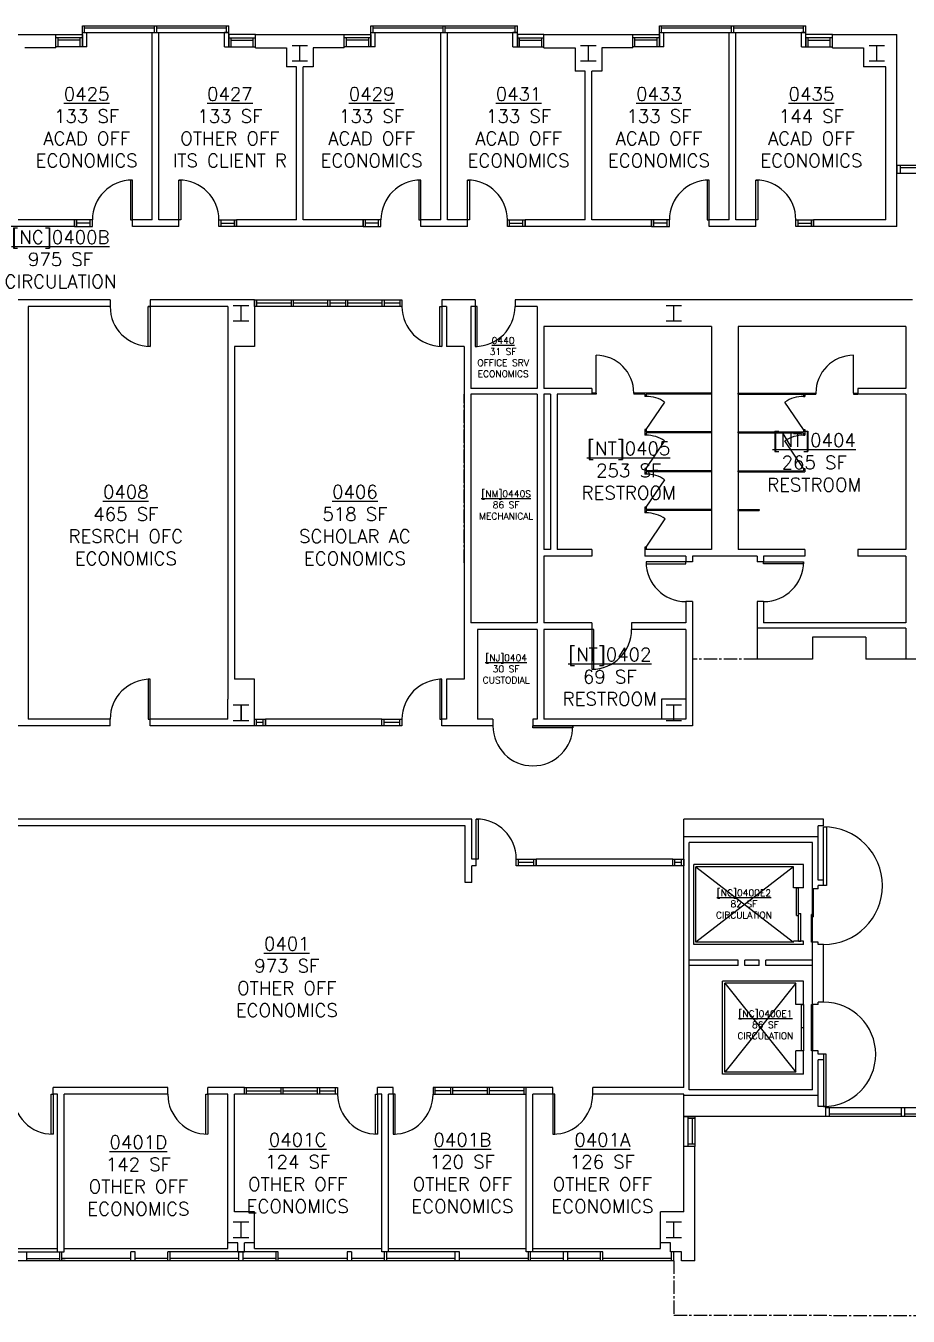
# Model space of a CAD drawing. Header units: inches. Extents: x 718 to 6834, y 507 to 5094.
# Drawn here: x 2502 to 3297, y 2278 to 3441 of the extents above; entities that cross this region are included whole.
import ezdxf

# ---------------------------------------------------------------- set-up
doc = ezdxf.new("R2010")
doc.units = ezdxf.units.IN
doc.header["$LTSCALE"] = 48
doc.header["$MEASUREMENT"] = 0
doc.linetypes.add('CENTER2', pattern=[1.125, 0.75, -0.125, 0.125, -0.125])
for name, color, linetype in [('A-AREA-IDEN-UCSC', 7, 'Continuous'), ('a-clng', 20, 'Continuous'), ('a-cols', 1, 'Continuous'), ('a-door', 3, 'Continuous'), ('a-flor-evtr', 3, 'Continuous'), ('a-flor-tptn', 9, 'Continuous'), ('a-glaz', 5, 'Continuous'), ('a-wall', 7, 'Continuous')]:
    doc.layers.add(name, color=color, linetype=linetype)
doc.styles.get("Standard").update_dxf_attribs({"font": 'romans.shx'})

msp = doc.modelspace()

# ---------------------------------------------------------------- linework, layer by layer
at = {"layer": 'a-clng', "linetype": 'CENTER2', "ltscale": 0.333333}
for p, q in [((2896.8, 2956.7), (2896.8, 3108.7)), ((3160.8, 2869.7), (3102.8, 2869.7)), ((3085.8, 2327.7), (3085.8, 2278.7)), ((3085.8, 2278.7), (3641.8, 2277.7))]:
    msp.add_line(p, q, dxfattribs=at)
at = {"layer": 'a-cols'}
for p, q in [((2755.8, 3422.7), (2741.8, 3422.7)), ((2748.8, 3408.7), (2748.8, 3422.7)), ((3015.8, 3422.7), (3001.8, 3422.7)), ((3008.8, 3408.7), (3008.8, 3422.7)), ((3275.8, 3422.7), (3261.8, 3422.7)), ((3268.8, 3408.7), (3268.8, 3422.7)), ((2755.8, 3408.7), (2741.8, 3408.7)), ((3015.8, 3408.7), (3001.8, 3408.7)), ((3275.8, 3408.7), (3261.8, 3408.7)), ((2688.8, 3188.7), (2702.8, 3188.7)), ((2695.8, 3174.7), (2695.8, 3188.7)), ((3078.8, 3188.7), (3092.8, 3188.7)), ((3085.8, 3174.7), (3085.8, 3188.7)), ((2688.8, 3174.7), (2702.8, 3174.7)), ((3078.8, 3174.7), (3092.8, 3174.7)), ((2688.8, 2828.7), (2702.8, 2828.7)), ((2688.8, 2828.7), (2702.8, 2828.7)), ((2695.8, 2814.7), (2695.8, 2828.7)), ((2695.8, 2828.7), (2695.8, 2814.7)), ((3078.8, 2828.7), (3092.8, 2828.7)), ((3085.8, 2814.7), (3085.8, 2828.7)), ((2688.8, 2814.7), (2702.8, 2814.7)), ((2688.8, 2814.7), (2702.8, 2814.7)), ((3078.8, 2814.7), (3092.8, 2814.7)), ((2688.8, 2362.7), (2702.8, 2362.7)), ((2695.8, 2348.7), (2695.8, 2362.7)), ((3078.8, 2362.7), (3092.8, 2362.7)), ((3085.8, 2348.7), (3085.8, 2362.7)), ((2688.8, 2348.7), (2702.8, 2348.7)), ((3078.8, 2348.7), (3092.8, 2348.7))]:
    msp.add_line(p, q, dxfattribs=at)
at = {"layer": 'a-door'}
for p, q in [((2597.8, 3301.7), (2596, 3301.7)), ((2596, 3301.7), (2596, 3265.7)), ((2597.8, 3265.7), (2597.8, 3301.7)), ((2639.8, 3265.7), (2639.8, 3301.7)), ((2639.8, 3301.7), (2641.6, 3301.7)), ((2641.6, 3301.7), (2641.6, 3265.7)), ((2857.8, 3301.7), (2856, 3301.7)), ((2856, 3301.7), (2856, 3265.7)), ((2857.8, 3265.7), (2857.8, 3301.7)), ((2899.8, 3265.7), (2899.8, 3301.7)), ((2899.8, 3301.7), (2901.6, 3301.7)), ((2901.6, 3301.7), (2901.6, 3265.7)), ((3117.8, 3301.7), (3116, 3301.7)), ((3116, 3301.7), (3116, 3265.7)), ((3117.8, 3265.7), (3117.8, 3301.7)), ((3159.8, 3265.7), (3159.8, 3301.7)), ((3159.8, 3301.7), (3161.6, 3301.7)), ((3161.6, 3301.7), (3161.6, 3265.7)), ((2596, 3265.7), (2597.8, 3265.7)), ((2641.6, 3265.7), (2639.8, 3265.7)), ((2856, 3265.7), (2857.8, 3265.7)), ((2901.6, 3265.7), (2899.8, 3265.7)), ((3116, 3265.7), (3117.8, 3265.7)), ((3161.6, 3265.7), (3159.8, 3265.7)), ((2612, 3151.7), (2612, 3187.7)), ((2612, 3187.7), (2613.8, 3187.7)), ((2613.8, 3187.7), (2613.8, 3151.7)), ((2875, 3151.7), (2875, 3187.7)), ((2875, 3187.7), (2876.8, 3187.7)), ((2876.8, 3187.7), (2876.8, 3151.7)), ((2906.8, 3187.7), (2906.8, 3151.7)), ((2908.6, 3187.7), (2906.8, 3187.7)), ((2908.6, 3151.7), (2908.6, 3187.7)), ((2613.8, 3151.7), (2612, 3151.7)), ((2876.8, 3151.7), (2875, 3151.7)), ((2906.8, 3151.7), (2908.6, 3151.7)), ((3096.8, 2957.7), (3060.8, 2957.7)), ((3060.8, 2957.7), (3060.8, 2955.9)), ((3060.8, 2955.9), (3096.8, 2955.9)), ((3096.8, 2955.9), (3096.8, 2957.7)), ((3166.8, 2957.7), (3202.8, 2957.7)), ((3166.8, 2955.9), (3166.8, 2957.7)), ((3202.8, 2955.9), (3166.8, 2955.9)), ((3202.8, 2957.7), (3202.8, 2955.9)), ((3011.8, 2896.7), (3011.8, 2860.7)), ((3013.6, 2896.7), (3011.8, 2896.7)), ((3013.6, 2860.7), (3013.6, 2896.7)), ((2613.8, 2851.7), (2612, 2851.7)), ((2612, 2851.7), (2612, 2815.7)), ((2613.8, 2815.7), (2613.8, 2851.7)), ((2876.8, 2851.7), (2875, 2851.7)), ((2875, 2851.7), (2875, 2815.7)), ((2876.8, 2815.7), (2876.8, 2851.7)), ((3011.8, 2860.7), (3013.6, 2860.7)), ((2612, 2815.7), (2613.8, 2815.7)), ((2875, 2815.7), (2876.8, 2815.7)), ((2958.8, 2809.7), (2994.8, 2809.7)), ((2958.8, 2807.9), (2958.8, 2809.7)), ((2994.8, 2807.9), (2958.8, 2807.9)), ((2994.8, 2809.7), (2994.8, 2807.9)), ((2907.8, 2689.7), (2907.8, 2725.7)), ((2907.8, 2725.7), (2909.6, 2725.7)), ((2909.6, 2725.7), (2909.6, 2689.7)), ((3220.8, 2665.7), (3220.8, 2718.7)), ((3220.8, 2718.7), (3223.4, 2718.7)), ((3223.4, 2718.7), (3223.4, 2665.7)), ((2909.6, 2689.7), (2907.8, 2689.7)), ((3196.3, 2638.7), (3196.3, 2663.7)), ((3196.3, 2663.7), (3198.3, 2663.7)), ((3198.3, 2615.7), (3198.3, 2663.7)), ((3223.4, 2665.7), (3220.8, 2665.7)), ((3210.8, 2614.7), (3210.8, 2662.7)), ((3211.8, 2662.7), (3210.8, 2662.7)), ((3211.8, 2637.7), (3211.8, 2662.7)), ((3198.3, 2640.7), (3200.3, 2640.7)), ((3200.3, 2615.7), (3200.3, 2640.7)), ((3196.3, 2638.7), (3198.3, 2638.7)), ((3209.8, 2614.7), (3209.8, 2639.7)), ((3210.8, 2639.7), (3209.8, 2639.7)), ((3211.8, 2637.7), (3210.8, 2637.7)), ((3198.3, 2615.7), (3200.3, 2615.7)), ((3210.8, 2614.7), (3209.8, 2614.7)), ((3200.8, 2558.7), (3202.8, 2558.7)), ((3200.8, 2516.7), (3200.8, 2558.7)), ((3202.8, 2558.7), (3202.8, 2516.7)), ((3209.8, 2558.7), (3210.8, 2558.7)), ((3209.8, 2516.7), (3209.8, 2558.7)), ((3210.8, 2558.7), (3210.8, 2516.7)), ((3202.8, 2537.7), (3200.8, 2537.7)), ((3202.8, 2516.7), (3200.8, 2516.7)), ((3210.8, 2516.7), (3209.8, 2516.7)), ((3220.8, 2513.7), (3220.8, 2466.7)), ((3223.1, 2513.7), (3220.8, 2513.7)), ((3223.1, 2466.7), (3223.1, 2513.7)), ((2524.5, 2441.7), (2524.5, 2477.7)), ((2524.5, 2477.7), (2526.3, 2477.7)), ((2526.3, 2477.7), (2526.3, 2441.7)), ((2664, 2441.7), (2664, 2477.7)), ((2664, 2477.7), (2665.8, 2477.7)), ((2665.8, 2477.7), (2665.8, 2441.7)), ((2817, 2441.7), (2817, 2477.7)), ((2817, 2477.7), (2818.8, 2477.7)), ((2818.8, 2477.7), (2818.8, 2441.7)), ((2832.8, 2477.7), (2832.8, 2441.7)), ((2834.6, 2477.7), (2832.8, 2477.7)), ((2834.6, 2441.7), (2834.6, 2477.7)), ((2976.8, 2477.7), (2976.8, 2441.7)), ((2978.6, 2477.7), (2976.8, 2477.7)), ((2978.6, 2441.7), (2978.6, 2477.7)), ((3220.8, 2466.7), (3223.1, 2466.7)), ((2526.3, 2441.7), (2524.5, 2441.7)), ((2818.8, 2441.7), (2817, 2441.7)), ((2832.8, 2441.7), (2834.6, 2441.7)), ((2976.8, 2441.7), (2978.6, 2441.7))]:
    msp.add_line(p, q, dxfattribs=at)
for centre, radius, start, end in [((2597.8, 3265.7), 36, 90, 180), ((2639.8, 3265.7), 36, 0, 90), ((2857.8, 3265.7), 36, 90, 180), ((2899.8, 3265.7), 36, 0, 90), ((3117.8, 3265.7), 36, 90, 180), ((3159.8, 3265.7), 36, 0, 90), ((2613.8, 3187.7), 36, 180, 270), ((2876.8, 3187.7), 36, 180, 270), ((2906.8, 3187.7), 36, 270, 0), ((3096.8, 2957.7), 36, 180, 270), ((3166.8, 2957.7), 36, 270, 0), ((3011.8, 2896.7), 36, 270, 0), ((2613.8, 2815.7), 36, 90, 180), ((2876.8, 2815.7), 36, 90, 180), ((2958.8, 2809.7), 36, 180, 0), ((2907.8, 2689.7), 36, 0, 90), ((3220.8, 2665.7), 53, 270, 90), ((3220.8, 2513.7), 47, 270, 90), ((2526.3, 2477.7), 36, 180, 270), ((2665.8, 2477.7), 36, 180, 270), ((2818.8, 2477.7), 36, 180, 270), ((2832.8, 2477.7), 36, 270, 0), ((2976.8, 2477.7), 36, 270, 0)]:
    msp.add_arc(centre, radius, start, end, dxfattribs=at)
at = {"layer": 'a-flor-evtr'}
for p, q in [((3103.8, 2612.7), (3103.8, 2684.7)), ((3202.8, 2684.7), (3103.8, 2684.7)), ((3193.8, 2682.7), (3105.8, 2682.7)), ((3105.8, 2614.7), (3105.8, 2682.7)), ((3193.8, 2682.7), (3105.8, 2614.7)), ((3105.8, 2682.7), (3193.8, 2614.7)), ((3193.8, 2663.7), (3193.8, 2682.7)), ((3202.8, 2663.7), (3202.8, 2684.7)), ((3202.8, 2663.7), (3193.8, 2663.7)), ((3202.8, 2612.7), (3103.8, 2612.7)), ((3193.8, 2614.7), (3105.8, 2614.7)), ((3202.8, 2615.7), (3193.8, 2615.7)), ((3193.8, 2614.7), (3193.8, 2615.7)), ((3202.8, 2612.7), (3202.8, 2615.7)), ((3202.8, 2579.7), (3129.8, 2579.7)), ((3129.8, 2495.7), (3129.8, 2579.7)), ((3195.8, 2577.7), (3131.8, 2577.7)), ((3131.8, 2497.7), (3131.8, 2577.7)), ((3195.8, 2577.7), (3131.8, 2497.7)), ((3131.8, 2577.7), (3195.8, 2497.7)), ((3195.8, 2558.7), (3195.8, 2577.7)), ((3202.8, 2558.7), (3202.8, 2579.7)), ((3202.8, 2558.7), (3195.8, 2558.7)), ((3195.8, 2497.7), (3195.8, 2516.7)), ((3202.8, 2516.7), (3195.8, 2516.7)), ((3202.8, 2495.7), (3202.8, 2516.7)), ((3202.8, 2495.7), (3129.8, 2495.7)), ((3195.8, 2497.7), (3131.8, 2497.7))]:
    msp.add_line(p, q, dxfattribs=at)
at = {"layer": 'a-flor-tptn'}
for p, q in [((3015.8, 3109.7), (3015.8, 3143.7)), ((3247.8, 3109.7), (3247.8, 3143.7)), ((3015.8, 3109.7), (3011.8, 3109.7)), ((3011.8, 3109.7), (3011.8, 3108.7)), ((3015.8, 3108.7), (3011.8, 3108.7)), ((3015.8, 3109.7), (3015.8, 3108.7)), ((3119.8, 3109.7), (3049.8, 3109.7)), ((3049.8, 3109.7), (3049.8, 3108.7)), ((3059.8, 3108.7), (3049.8, 3108.7)), ((3059.8, 3108.7), (3059.8, 3106.7)), ((3060.8, 3106.7), (3059.8, 3106.7)), ((3119.8, 3108.7), (3060.8, 3108.7)), ((3060.8, 3108.7), (3060.8, 3106.7)), ((3119.8, 3109.7), (3119.8, 3108.7)), ((3143.8, 3109.7), (3213.8, 3109.7)), ((3143.8, 3108.7), (3143.8, 3109.7)), ((3143.8, 3108.7), (3202.8, 3108.7)), ((3202.8, 3108.7), (3202.8, 3106.7)), ((3202.8, 3106.7), (3203.8, 3106.7)), ((3203.8, 3108.7), (3203.8, 3106.7)), ((3203.8, 3108.7), (3213.8, 3108.7)), ((3213.8, 3109.7), (3213.8, 3108.7)), ((3247.8, 3109.7), (3247.8, 3108.7)), ((3247.8, 3109.7), (3251.8, 3109.7)), ((3247.8, 3108.7), (3251.8, 3108.7)), ((3251.8, 3109.7), (3251.8, 3108.7)), ((3060.8, 3076.7), (3077.6, 3101.5)), ((3202.8, 3076.7), (3186, 3101.5)), ((3060.8, 3076.7), (3059.8, 3076.7)), ((3059.8, 3076.7), (3059.8, 3071.7)), ((3060.8, 3071.7), (3059.8, 3071.7)), ((3060.8, 3076.7), (3060.8, 3074.7)), ((3119.8, 3074.7), (3060.8, 3074.7)), ((3119.8, 3073.7), (3060.8, 3073.7)), ((3060.8, 3073.7), (3060.8, 3071.7)), ((3119.8, 3074.7), (3119.8, 3073.7)), ((3143.8, 3074.7), (3202.8, 3074.7)), ((3143.8, 3073.7), (3143.8, 3074.7)), ((3143.8, 3073.7), (3202.8, 3073.7)), ((3202.8, 3076.7), (3203.8, 3076.7)), ((3202.8, 3076.7), (3202.8, 3074.7)), ((3202.8, 3073.7), (3202.8, 3071.7)), ((3202.8, 3071.7), (3203.8, 3071.7)), ((3203.8, 3076.7), (3203.8, 3071.7)), ((3060.8, 3041.7), (3077.6, 3066.5)), ((3202.8, 3041.7), (3186, 3066.5)), ((3060.8, 3041.7), (3059.8, 3041.7)), ((3059.8, 3041.7), (3059.8, 3036.7)), ((3060.8, 3036.7), (3059.8, 3036.7)), ((3060.8, 3041.7), (3060.8, 3039.7)), ((3119.8, 3039.7), (3060.8, 3039.7)), ((3119.8, 3038.7), (3060.8, 3038.7)), ((3060.8, 3038.7), (3060.8, 3036.7)), ((3119.8, 3039.7), (3119.8, 3038.7)), ((3143.8, 3039.7), (3202.8, 3039.7)), ((3143.8, 3038.7), (3143.8, 3039.7)), ((3143.8, 3038.7), (3203.8, 3038.7)), ((3202.8, 3041.7), (3203.8, 3041.7)), ((3202.8, 3041.7), (3202.8, 3039.7)), ((3203.8, 3041.7), (3203.8, 3038.7)), ((3060.8, 3006.7), (3077.6, 3031.5)), ((3060.8, 3006.7), (3059.8, 3006.7)), ((3059.8, 3006.7), (3059.8, 3001.7)), ((3060.8, 3001.7), (3059.8, 3001.7)), ((3060.8, 3006.7), (3060.8, 3004.7)), ((3119.8, 3004.7), (3060.8, 3004.7)), ((3119.8, 3003.7), (3060.8, 3003.7)), ((3060.8, 3003.7), (3060.8, 3001.7)), ((3119.8, 3004.7), (3119.8, 3003.7)), ((3143.8, 3004.7), (3162.8, 3004.7)), ((3143.8, 3003.7), (3143.8, 3004.7)), ((3143.8, 3003.7), (3162.8, 3003.7)), ((3162.8, 3004.7), (3162.8, 3003.7)), ((3060.8, 2970.7), (3078.1, 2996.4)), ((3060.8, 2970.7), (3059.8, 2970.7)), ((3059.8, 2970.7), (3059.8, 2968.7)), ((3060.8, 2968.7), (3059.8, 2968.7)), ((3060.8, 2970.7), (3060.8, 2968.7))]:
    msp.add_line(p, q, dxfattribs=at)
for centre, radius, start, end in [((3015.8, 3109.7), 34, 0, 90), ((3247.8, 3109.7), 34, 90, 180), ((3060.8, 3076.7), 30, 56, 90), ((3202.8, 3076.7), 30, 90, 124), ((3060.8, 3041.7), 30, 56, 90), ((3202.8, 3041.7), 30, 90, 124), ((3060.8, 3006.7), 30, 56, 90), ((3060.8, 2970.7), 31, 56, 90)]:
    msp.add_arc(centre, radius, start, end, dxfattribs=at)
at = {"layer": 'a-glaz'}
for p, q in [((2528.8, 3432.7), (2552.8, 3432.7)), ((2528.8, 3421.7), (2528.8, 3432.7)), ((2552.8, 3440.7), (2684.8, 3440.7)), ((2552.8, 3434.7), (2552.8, 3440.7)), ((2552.8, 3434.7), (2684.8, 3434.7)), ((2552.8, 3432.7), (2552.8, 3421.7)), ((2554.8, 3434.7), (2554.8, 3440.7)), ((2554.8, 3438.7), (2617.8, 3438.7)), ((2617.8, 3434.7), (2617.8, 3440.7)), ((2619.8, 3434.7), (2619.8, 3440.7)), ((2619.8, 3438.7), (2682.8, 3438.7)), ((2682.8, 3434.7), (2682.8, 3440.7)), ((2684.8, 3434.7), (2684.8, 3440.7)), ((2708.8, 3432.7), (2684.8, 3432.7)), ((2684.8, 3432.7), (2684.8, 3421.7)), ((2708.8, 3421.7), (2708.8, 3432.7)), ((2788.8, 3432.7), (2812.8, 3432.7)), ((2788.8, 3421.7), (2788.8, 3432.7)), ((2812.8, 3440.7), (2944.8, 3440.7)), ((2812.8, 3434.7), (2812.8, 3440.7)), ((2812.8, 3434.7), (2944.8, 3434.7)), ((2812.8, 3432.7), (2812.8, 3421.7)), ((2814.8, 3434.7), (2814.8, 3440.7)), ((2814.8, 3438.7), (2877.8, 3438.7)), ((2877.8, 3434.7), (2877.8, 3440.7)), ((2879.8, 3434.7), (2879.8, 3440.7)), ((2879.8, 3438.7), (2942.8, 3438.7)), ((2942.8, 3434.7), (2942.8, 3440.7)), ((2944.8, 3434.7), (2944.8, 3440.7)), ((2968.8, 3432.7), (2944.8, 3432.7)), ((2944.8, 3432.7), (2944.8, 3421.7)), ((2968.8, 3421.7), (2968.8, 3432.7)), ((3048.8, 3432.7), (3072.8, 3432.7)), ((3048.8, 3421.7), (3048.8, 3432.7)), ((3072.8, 3440.7), (3204.8, 3440.7)), ((3072.8, 3434.7), (3072.8, 3440.7)), ((3072.8, 3434.7), (3204.8, 3434.7)), ((3072.8, 3432.7), (3072.8, 3421.7)), ((3074.8, 3434.7), (3074.8, 3440.7)), ((3074.8, 3438.7), (3137.8, 3438.7)), ((3137.8, 3434.7), (3137.8, 3440.7)), ((3139.8, 3434.7), (3139.8, 3440.7)), ((3139.8, 3438.7), (3202.8, 3438.7)), ((3202.8, 3434.7), (3202.8, 3440.7)), ((3204.8, 3434.7), (3204.8, 3440.7)), ((3228.8, 3432.7), (3204.8, 3432.7)), ((2552.8, 3429.7), (2528.8, 3429.7)), ((2552.8, 3421.7), (2528.8, 3421.7)), ((2530.8, 3421.7), (2530.8, 3429.7)), ((2550.8, 3427.7), (2530.8, 3427.7)), ((2550.8, 3421.7), (2550.8, 3429.7)), ((2684.8, 3429.7), (2708.8, 3429.7)), ((2684.8, 3421.7), (2708.8, 3421.7)), ((2686.8, 3421.7), (2686.8, 3429.7)), ((2686.8, 3427.7), (2706.8, 3427.7)), ((2706.8, 3421.7), (2706.8, 3429.7)), ((2812.8, 3429.7), (2788.8, 3429.7)), ((2812.8, 3421.7), (2788.8, 3421.7)), ((2790.8, 3421.7), (2790.8, 3429.7)), ((2810.8, 3427.7), (2790.8, 3427.7)), ((2810.8, 3421.7), (2810.8, 3429.7)), ((2944.8, 3429.7), (2968.8, 3429.7)), ((2944.8, 3421.7), (2968.8, 3421.7)), ((2946.8, 3421.7), (2946.8, 3429.7)), ((2946.8, 3427.7), (2966.8, 3427.7)), ((2966.8, 3421.7), (2966.8, 3429.7)), ((3072.8, 3429.7), (3048.8, 3429.7)), ((3072.8, 3421.7), (3048.8, 3421.7)), ((3050.8, 3421.7), (3050.8, 3429.7)), ((3070.8, 3427.7), (3050.8, 3427.7)), ((3070.8, 3421.7), (3070.8, 3429.7)), ((3228.8, 3429.7), (3204.8, 3429.7)), ((3204.8, 3429.7), (3204.8, 3421.7)), ((3204.8, 3421.7), (3228.8, 3421.7)), ((3206.8, 3421.7), (3206.8, 3429.7)), ((3206.8, 3427.7), (3226.8, 3427.7)), ((3226.8, 3421.7), (3226.8, 3429.7)), ((3228.8, 3421.7), (3228.8, 3429.7)), ((3418.8, 3314.7), (3286.8, 3314.7)), ((3286.8, 3314.7), (3286.8, 3307.7)), ((3289.8, 3314.7), (3289.8, 3307.7)), ((3418.8, 3307.7), (3286.8, 3307.7)), ((3351.3, 3312.7), (3289.8, 3312.7)), ((2561.8, 3265.7), (2545.8, 3265.7)), ((2545.8, 3265.7), (2545.8, 3259.7)), ((2545.8, 3259.7), (2561.8, 3259.7)), ((2547.8, 3259.7), (2547.8, 3265.7)), ((2559.8, 3262.7), (2547.8, 3262.7)), ((2559.8, 3259.7), (2559.8, 3265.7)), ((2561.8, 3259.7), (2561.8, 3265.7)), ((2675.8, 3265.7), (2691.8, 3265.7)), ((2675.8, 3259.7), (2675.8, 3265.7)), ((2691.8, 3259.7), (2675.8, 3259.7)), ((2677.8, 3259.7), (2677.8, 3265.7)), ((2677.8, 3262.7), (2689.8, 3262.7)), ((2689.8, 3259.7), (2689.8, 3265.7)), ((2691.8, 3265.7), (2691.8, 3259.7)), ((2821.8, 3265.7), (2805.8, 3265.7)), ((2805.8, 3265.7), (2805.8, 3259.7)), ((2805.8, 3259.7), (2821.8, 3259.7)), ((2807.8, 3259.7), (2807.8, 3265.7)), ((2819.8, 3262.7), (2807.8, 3262.7)), ((2819.8, 3259.7), (2819.8, 3265.7)), ((2821.8, 3259.7), (2821.8, 3265.7)), ((2935.8, 3265.7), (2951.8, 3265.7)), ((2935.8, 3259.7), (2935.8, 3265.7)), ((2951.8, 3259.7), (2935.8, 3259.7)), ((2937.8, 3259.7), (2937.8, 3265.7)), ((2937.8, 3262.7), (2949.8, 3262.7)), ((2949.8, 3259.7), (2949.8, 3265.7)), ((2951.8, 3265.7), (2951.8, 3259.7)), ((3081.8, 3265.7), (3065.8, 3265.7)), ((3065.8, 3265.7), (3065.8, 3259.7)), ((3065.8, 3259.7), (3081.8, 3259.7)), ((3067.8, 3259.7), (3067.8, 3265.7)), ((3079.8, 3262.7), (3067.8, 3262.7)), ((3079.8, 3259.7), (3079.8, 3265.7)), ((3081.8, 3259.7), (3081.8, 3265.7)), ((3195.8, 3265.7), (3211.8, 3265.7)), ((3195.8, 3259.7), (3195.8, 3265.7)), ((3211.8, 3259.7), (3195.8, 3259.7)), ((3197.8, 3259.7), (3197.8, 3265.7)), ((3197.8, 3262.7), (3209.8, 3262.7)), ((3209.8, 3259.7), (3209.8, 3265.7)), ((3211.8, 3265.7), (3211.8, 3259.7)), ((2707.8, 3193.7), (2840.8, 3193.7)), ((2707.8, 3187.7), (2707.8, 3193.7)), ((2840.8, 3187.7), (2707.8, 3187.7)), ((2709.8, 3193.7), (2709.8, 3187.7)), ((2740.8, 3190.7), (2709.8, 3190.7)), ((2740.8, 3193.7), (2740.8, 3187.7)), ((2742.8, 3193.7), (2742.8, 3187.7)), ((2773.8, 3190.7), (2742.8, 3190.7)), ((2773.8, 3193.7), (2773.8, 3187.7)), ((2775.8, 3193.7), (2775.8, 3187.7)), ((2789.8, 3190.7), (2775.8, 3190.7)), ((2789.8, 3193.7), (2789.8, 3187.7)), ((2791.8, 3193.7), (2791.8, 3187.7)), ((2822.8, 3190.7), (2791.8, 3190.7)), ((2822.8, 3193.7), (2822.8, 3187.7)), ((2824.8, 3193.7), (2824.8, 3187.7)), ((2838.8, 3190.7), (2824.8, 3190.7)), ((2838.8, 3193.7), (2838.8, 3187.7)), ((2840.8, 3193.7), (2840.8, 3187.7)), ((2707.8, 2815.7), (2717.8, 2815.7)), ((2707.8, 2809.7), (2707.8, 2815.7)), ((2709.8, 2809.7), (2709.8, 2815.7)), ((2715.8, 2809.7), (2715.8, 2815.7)), ((2717.8, 2815.7), (2717.8, 2809.7)), ((2822.8, 2809.7), (2822.8, 2815.7)), ((2822.8, 2815.7), (2840.8, 2815.7)), ((2822.8, 2809.7), (2822.8, 2815.7)), ((2824.8, 2809.7), (2824.8, 2815.7)), ((2838.8, 2809.7), (2838.8, 2815.7)), ((2840.8, 2815.7), (2840.8, 2809.7)), ((2717.8, 2809.7), (2707.8, 2809.7)), ((2715.8, 2812.7), (2709.8, 2812.7)), ((2840.8, 2809.7), (2822.8, 2809.7)), ((2838.8, 2812.7), (2824.8, 2812.7)), ((2943.8, 2683.7), (2943.8, 2689.7)), ((2943.8, 2689.7), (2961.8, 2689.7)), ((2943.8, 2683.7), (2943.8, 2689.7)), ((2945.8, 2683.7), (2945.8, 2689.7)), ((2959.8, 2686.7), (2945.8, 2686.7)), ((2959.8, 2683.7), (2959.8, 2689.7)), ((2961.8, 2689.7), (2961.8, 2683.7)), ((3084.8, 2683.7), (3084.8, 2689.7)), ((3084.8, 2689.7), (3094.8, 2689.7)), ((3084.8, 2683.7), (3084.8, 2689.7)), ((3086.8, 2683.7), (3086.8, 2689.7)), ((3092.8, 2686.7), (3086.8, 2686.7)), ((3092.8, 2683.7), (3092.8, 2689.7)), ((3094.8, 2689.7), (3094.8, 2683.7)), ((2961.8, 2683.7), (2943.8, 2683.7)), ((3094.8, 2683.7), (3084.8, 2683.7)), ((2698.8, 2483.7), (2782.8, 2483.7)), ((2698.8, 2477.7), (2698.8, 2483.7)), ((2782.8, 2477.7), (2698.8, 2477.7)), ((2700.8, 2477.7), (2700.8, 2483.7)), ((2700.8, 2480.7), (2731.8, 2480.7)), ((2731.8, 2477.7), (2731.8, 2483.7)), ((2733.8, 2477.7), (2733.8, 2483.7)), ((2733.8, 2480.7), (2764.8, 2480.7)), ((2764.8, 2477.7), (2764.8, 2483.7)), ((2766.8, 2477.7), (2766.8, 2483.7)), ((2766.8, 2480.7), (2780.8, 2480.7)), ((2780.8, 2477.7), (2780.8, 2483.7)), ((2782.8, 2483.7), (2782.8, 2477.7)), ((2952.8, 2483.7), (2868.8, 2483.7)), ((2868.8, 2483.7), (2868.8, 2477.7)), ((2868.8, 2477.7), (2952.8, 2477.7)), ((2870.8, 2477.7), (2870.8, 2483.7)), ((2884.8, 2480.7), (2870.8, 2480.7)), ((2884.8, 2477.7), (2884.8, 2483.7)), ((2886.8, 2477.7), (2886.8, 2483.7)), ((2917.8, 2480.7), (2886.8, 2480.7)), ((2917.8, 2477.7), (2917.8, 2483.7)), ((2919.8, 2477.7), (2919.8, 2483.7)), ((2950.8, 2480.7), (2919.8, 2480.7)), ((2950.8, 2477.7), (2950.8, 2483.7)), ((2952.8, 2477.7), (2952.8, 2483.7)), ((3222.8, 2457.7), (3222.8, 2465.7)), ((3222.8, 2465.7), (3412.8, 2465.7)), ((3225.8, 2465.7), (3225.8, 2457.7)), ((3290.8, 2465.7), (3290.8, 2457.7)), ((3293.8, 2465.7), (3293.8, 2457.7)), ((3094.8, 2430.7), (3094.8, 2457.7)), ((3094.8, 2457.7), (3104.8, 2457.7)), ((3098.8, 2430.7), (3098.8, 2457.7)), ((3104.8, 2455.7), (3098.8, 2455.7)), ((3102.8, 2432.7), (3102.8, 2455.7)), ((3104.8, 2457.7), (3104.8, 2430.7)), ((3411.2, 2457.7), (3222.8, 2457.7)), ((3290.8, 2459.7), (3225.8, 2459.7)), ((3366.8, 2459.7), (3293.8, 2459.7)), ((3104.8, 2430.7), (3094.8, 2430.7)), ((3104.8, 2432.7), (3098.8, 2432.7)), ((3085.8, 2327.7), (1718.8, 2327.7)), ((2467.3, 2335.7), (2534.3, 2335.7)), ((2502.8, 2327.7), (2502.8, 2335.7)), ((2502.8, 2329.7), (2532.3, 2329.7)), ((2532.3, 2327.7), (2532.3, 2335.7)), ((2534.3, 2327.7), (2534.3, 2335.7)), ((2596.3, 2329.7), (2534.3, 2329.7)), ((2534.3, 2329.7), (2537.2, 2329.7)), ((2596.3, 2327.7), (2596.3, 2335.7)), ((2600.3, 2335.7), (2596.3, 2335.7)), ((2600.3, 2327.7), (2600.3, 2335.7)), ((2629.8, 2329.7), (2600.3, 2329.7)), ((2629.8, 2327.7), (2629.8, 2335.7)), ((2729.3, 2335.7), (2629.8, 2335.7)), ((2631.8, 2327.7), (2631.8, 2335.7)), ((2693.8, 2329.7), (2631.8, 2329.7)), ((2693.8, 2327.7), (2693.8, 2335.7)), ((2697.8, 2327.7), (2697.8, 2335.7)), ((2727.3, 2329.7), (2697.8, 2329.7)), ((2727.3, 2327.7), (2727.3, 2335.7)), ((2729.3, 2327.7), (2729.3, 2335.7)), ((2791.3, 2329.7), (2729.3, 2329.7)), ((2791.3, 2335.7), (2791.3, 2327.7)), ((2795.3, 2335.7), (2791.3, 2335.7)), ((2795.3, 2335.7), (2795.3, 2327.7)), ((2824.8, 2329.7), (2795.3, 2329.7)), ((2892.8, 2335.7), (2824.8, 2335.7)), ((2824.8, 2335.7), (2824.8, 2327.7)), ((2826.8, 2335.7), (2826.8, 2327.7)), ((2888.8, 2329.7), (2826.8, 2329.7)), ((2888.8, 2327.7), (2888.8, 2335.7)), ((2892.8, 2327.7), (2892.8, 2335.7)), ((2954.8, 2329.7), (2892.8, 2329.7)), ((2954.8, 2327.7), (2954.8, 2335.7)), ((3021.8, 2335.7), (2954.8, 2335.7)), ((2956.8, 2327.7), (2956.8, 2335.7)), ((2986.3, 2329.7), (2956.8, 2329.7)), ((2986.3, 2327.7), (2986.3, 2335.7)), ((2990.3, 2327.7), (2990.3, 2335.7)), ((3019.8, 2329.7), (2990.3, 2329.7)), ((3019.8, 2327.7), (3019.8, 2335.7)), ((3021.8, 2327.7), (3021.8, 2335.7)), ((3083.8, 2329.7), (3021.8, 2329.7)), ((3085.8, 2335.7), (3083.8, 2335.7)), ((3083.8, 2327.7), (3083.8, 2335.7)), ((3085.8, 2327.7), (3085.8, 2335.7))]:
    msp.add_line(p, q, dxfattribs=at)
at = {"layer": 'a-wall'}
for p, q in [((2470.8, 3432.7), (2528.8, 3432.7)), ((2528.8, 3420.7), (2528.8, 3432.7)), ((2552.8, 3421.7), (2552.8, 3434.7)), ((2552.8, 3434.7), (2556.8, 3434.7)), ((2556.8, 3421.7), (2556.8, 3434.7)), ((2615.8, 3434.7), (2621.8, 3434.7)), ((2615.8, 3265.7), (2615.8, 3434.7)), ((2621.8, 3265.7), (2621.8, 3434.7)), ((2680.8, 3421.7), (2680.8, 3434.7)), ((2684.8, 3434.7), (2680.8, 3434.7)), ((2684.8, 3421.7), (2684.8, 3434.7)), ((2708.8, 3432.7), (2788.8, 3432.7)), ((2708.8, 3420.7), (2708.8, 3432.7)), ((2788.8, 3420.7), (2788.8, 3432.7)), ((2812.8, 3421.7), (2812.8, 3434.7)), ((2812.8, 3434.7), (2816.8, 3434.7)), ((2816.8, 3421.7), (2816.8, 3434.7)), ((2875.8, 3434.7), (2881.8, 3434.7)), ((2875.8, 3265.7), (2875.8, 3434.7)), ((2881.8, 3265.7), (2881.8, 3434.7)), ((2940.8, 3421.7), (2940.8, 3434.7)), ((2944.8, 3434.7), (2940.8, 3434.7)), ((2944.8, 3421.7), (2944.8, 3434.7)), ((2968.8, 3432.7), (3048.8, 3432.7)), ((2968.8, 3420.7), (2968.8, 3432.7)), ((3048.8, 3420.7), (3048.8, 3432.7)), ((3072.8, 3421.7), (3072.8, 3434.7)), ((3072.8, 3434.7), (3076.8, 3434.7)), ((3076.8, 3421.7), (3076.8, 3434.7)), ((3135.8, 3434.7), (3141.8, 3434.7)), ((3135.8, 3265.7), (3135.8, 3434.7)), ((3141.8, 3265.7), (3141.8, 3434.7)), ((3200.8, 3421.7), (3200.8, 3434.7)), ((3204.8, 3434.7), (3200.8, 3434.7)), ((3204.8, 3421.7), (3204.8, 3434.7)), ((3228.8, 3420.7), (3228.8, 3432.7)), ((3228.8, 3432.7), (3286.8, 3432.7)), ((3286.8, 3259.7), (3286.8, 3432.7)), ((2528.8, 3420.7), (2500.8, 3420.7)), ((2556.8, 3421.7), (2552.8, 3421.7)), ((2680.8, 3421.7), (2684.8, 3421.7)), ((2708.8, 3420.7), (2736.8, 3420.7)), ((2736.8, 3420.7), (2736.8, 3403.7)), ((2760.8, 3420.7), (2760.8, 3403.7)), ((2788.8, 3420.7), (2760.8, 3420.7)), ((2816.8, 3421.7), (2812.8, 3421.7)), ((2940.8, 3421.7), (2944.8, 3421.7)), ((2968.8, 3420.7), (2996.8, 3420.7)), ((2996.8, 3420.7), (2996.8, 3399.7)), ((3020.8, 3420.7), (3020.8, 3399.7)), ((3048.8, 3420.7), (3020.8, 3420.7)), ((3076.8, 3421.7), (3072.8, 3421.7)), ((3200.8, 3421.7), (3204.8, 3421.7)), ((3228.8, 3420.7), (3256.8, 3420.7)), ((3256.8, 3420.7), (3256.8, 3403.7)), ((2745.8, 3403.7), (2736.8, 3403.7)), ((2745.8, 3265.7), (2745.8, 3403.7)), ((2760.8, 3403.7), (2751.8, 3403.7)), ((2751.8, 3265.7), (2751.8, 3403.7)), ((3005.8, 3399.7), (2996.8, 3399.7)), ((3005.8, 3265.7), (3005.8, 3399.7)), ((3020.8, 3399.7), (3011.8, 3399.7)), ((3011.8, 3265.7), (3011.8, 3399.7)), ((3276.8, 3403.7), (3256.8, 3403.7)), ((3276.8, 3265.7), (3276.8, 3403.7)), ((2545.8, 3259.7), (2485.8, 3259.7)), ((2545.8, 3265.7), (2491.8, 3265.7)), ((2545.8, 3259.7), (2545.8, 3265.7)), ((2615.8, 3265.7), (2597.8, 3265.7)), ((2597.8, 3259.7), (2597.8, 3265.7)), ((2639.8, 3259.7), (2597.8, 3259.7)), ((2639.8, 3265.7), (2621.8, 3265.7)), ((2639.8, 3259.7), (2639.8, 3265.7)), ((2745.8, 3265.7), (2691.8, 3265.7)), ((2691.8, 3259.7), (2691.8, 3265.7)), ((2805.8, 3259.7), (2691.8, 3259.7)), ((2805.8, 3265.7), (2751.8, 3265.7)), ((2805.8, 3259.7), (2805.8, 3265.7)), ((2875.8, 3265.7), (2857.8, 3265.7)), ((2857.8, 3259.7), (2857.8, 3265.7)), ((2899.8, 3259.7), (2857.8, 3259.7)), ((2899.8, 3265.7), (2881.8, 3265.7)), ((2899.8, 3259.7), (2899.8, 3265.7)), ((3005.8, 3265.7), (2951.8, 3265.7)), ((2951.8, 3259.7), (2951.8, 3265.7)), ((3065.8, 3259.7), (2951.8, 3259.7)), ((3065.8, 3265.7), (3011.8, 3265.7)), ((3065.8, 3259.7), (3065.8, 3265.7)), ((3135.8, 3265.7), (3117.8, 3265.7)), ((3117.8, 3259.7), (3117.8, 3265.7)), ((3159.8, 3259.7), (3117.8, 3259.7)), ((3159.8, 3265.7), (3141.8, 3265.7)), ((3159.8, 3259.7), (3159.8, 3265.7)), ((3276.8, 3265.7), (3211.8, 3265.7)), ((3211.8, 3259.7), (3211.8, 3265.7)), ((3286.8, 3259.7), (3211.8, 3259.7)), ((2577.8, 3193.7), (2427.8, 3193.7)), ((2577.8, 3187.7), (2503.8, 3187.7)), ((2503.8, 3187.7), (2503.8, 2815.7)), ((2577.8, 3193.7), (2577.8, 3187.7)), ((2683.8, 3187.7), (2612, 3187.7)), ((2707.8, 3193.7), (2613.8, 3193.7)), ((2613.8, 3193.7), (2613.8, 3187.7)), ((2683.8, 3187.7), (2683.8, 2833.7)), ((2707.8, 3193.7), (2707.8, 3151.7)), ((2906.8, 3193.7), (2876.8, 3193.7)), ((2876.8, 3193.7), (2876.8, 3187.7)), ((2880.8, 3187.7), (2876.8, 3187.7)), ((2880.8, 3187.7), (2880.8, 3151.7)), ((2902.8, 3187.7), (2902.8, 3113.7)), ((2906.8, 3187.7), (2902.8, 3187.7)), ((2906.8, 3193.7), (2906.8, 3187.7)), ((3300.8, 3193.7), (2942.8, 3193.7)), ((2942.8, 3193.7), (2942.8, 3187.7)), ((2962.8, 3187.7), (2942.8, 3187.7)), ((2962.8, 3187.7), (2962.8, 3113.7)), ((3119.8, 3169.7), (2968.8, 3169.7)), ((2968.8, 3169.7), (2968.8, 3113.7)), ((3119.8, 3169.7), (3119.8, 2968.7)), ((3294.8, 3169.7), (3143.8, 3169.7)), ((3143.8, 3169.7), (3143.8, 2968.7)), ((3294.8, 3169.7), (3294.8, 3113.7)), ((2707.8, 3151.7), (2689.8, 3151.7)), ((2689.8, 3151.7), (2689.8, 2851.7)), ((2896.8, 3151.7), (2880.8, 3151.7)), ((2896.8, 3151.7), (2896.8, 2851.7)), ((2962.8, 3113.7), (2902.8, 3113.7)), ((2962.8, 3108.7), (2902.8, 3108.7)), ((2902.8, 3108.7), (2902.8, 2902.7)), ((2962.8, 3108.7), (2962.8, 2902.7)), ((3011.8, 3113.7), (2968.8, 3113.7)), ((2968.8, 3108.7), (2968.8, 2968.7)), ((2974.8, 3108.7), (2968.8, 3108.7)), ((2974.8, 3108.7), (2974.8, 2968.7)), ((2980.8, 3108.7), (2980.8, 2968.7)), ((3011.8, 3108.7), (2980.8, 3108.7)), ((3011.8, 3113.7), (3011.8, 3108.7)), ((3294.8, 3113.7), (3251.8, 3113.7)), ((3251.8, 3113.7), (3251.8, 3108.7)), ((3294.8, 3108.7), (3251.8, 3108.7)), ((3294.8, 3108.7), (3294.8, 2968.7)), ((2974.8, 2968.7), (2968.8, 2968.7)), ((3011.8, 2968.7), (2980.8, 2968.7)), ((3011.8, 2968.7), (3011.8, 2962.7)), ((3119.8, 2968.7), (3059.8, 2968.7)), ((3059.8, 2968.7), (3059.8, 2962.7)), ((3203.8, 2968.7), (3143.8, 2968.7)), ((3203.8, 2968.7), (3203.8, 2962.7)), ((3294.8, 2968.7), (3251.8, 2968.7)), ((3251.8, 2968.7), (3251.8, 2962.7)), ((3011.8, 2962.7), (2968.8, 2962.7)), ((2968.8, 2962.7), (2968.8, 2902.7)), ((3096.8, 2962.7), (3059.8, 2962.7)), ((3096.8, 2962.7), (3096.8, 2957.7)), ((3102.8, 2957.7), (3096.8, 2957.7)), ((3102.8, 2962.7), (3102.8, 2957.7)), ((3160.8, 2962.7), (3102.8, 2962.7)), ((3160.8, 2962.7), (3160.8, 2957.7)), ((3166.8, 2957.7), (3160.8, 2957.7)), ((3166.8, 2962.7), (3166.8, 2957.7)), ((3203.8, 2962.7), (3166.8, 2962.7)), ((3294.8, 2962.7), (3251.8, 2962.7)), ((3294.8, 2962.7), (3294.8, 2902.7)), ((3102.8, 2921.7), (3096.8, 2921.7)), ((3096.8, 2921.7), (3096.8, 2902.7)), ((3102.8, 2921.7), (3102.8, 2809.7)), ((3166.8, 2921.7), (3160.8, 2921.7)), ((3160.8, 2921.7), (3160.8, 2869.7)), ((3166.8, 2921.7), (3166.8, 2902.7)), ((2962.8, 2902.7), (2902.8, 2902.7)), ((2962.8, 2896.7), (2908.8, 2896.7)), ((2908.8, 2896.7), (2908.8, 2815.7)), ((2962.8, 2896.7), (2962.8, 2815.7)), ((3011.8, 2902.7), (2968.8, 2902.7)), ((2968.8, 2896.7), (2968.8, 2815.7)), ((3011.8, 2896.7), (2968.8, 2896.7)), ((3011.8, 2902.7), (3011.8, 2896.7)), ((3096.8, 2902.7), (3047.8, 2902.7)), ((3047.8, 2902.7), (3047.8, 2896.7)), ((3096.8, 2896.7), (3047.8, 2896.7)), ((3096.8, 2896.7), (3096.8, 2815.7)), ((3294.8, 2897.7), (3160.8, 2897.7)), ((3294.8, 2902.7), (3166.8, 2902.7)), ((3294.8, 2897.7), (3294.8, 2869.7)), ((3258.8, 2889.7), (3210.8, 2889.7)), ((3210.8, 2889.7), (3210.8, 2869.7)), ((3258.8, 2889.7), (3258.8, 2869.7)), ((3210.8, 2869.7), (3160.8, 2869.7)), ((3306.3, 2869.7), (3258.8, 2869.7)), ((2707.8, 2851.7), (2689.8, 2851.7)), ((2707.8, 2809.7), (2707.8, 2851.7)), ((2880.8, 2851.7), (2880.8, 2815.7)), ((2896.8, 2851.7), (2880.8, 2851.7)), ((2683.8, 2815.7), (2683.8, 2833.7)), ((3096.8, 2833.7), (3074.8, 2833.7)), ((3074.8, 2833.7), (3074.8, 2815.7)), ((2577.8, 2815.7), (2503.8, 2815.7)), ((2577.8, 2809.7), (2577.8, 2815.7)), ((2683.8, 2815.7), (2613.8, 2815.7)), ((2613.8, 2809.7), (2613.8, 2815.7)), ((2822.8, 2815.7), (2717.8, 2815.7)), ((2717.8, 2809.7), (2717.8, 2815.7)), ((2717.8, 2809.7), (2717.8, 2815.7)), ((2822.8, 2809.7), (2822.8, 2815.7)), ((2880.8, 2815.7), (2876.8, 2815.7)), ((2876.8, 2809.7), (2876.8, 2815.7)), ((2922.8, 2815.7), (2908.8, 2815.7)), ((2922.8, 2815.7), (2922.8, 2809.7)), ((2962.8, 2815.7), (2958.8, 2815.7)), ((2958.8, 2815.7), (2958.8, 2809.7)), ((3096.8, 2815.7), (2968.8, 2815.7)), ((2577.8, 2809.7), (2427.8, 2809.7)), ((2707.8, 2809.7), (2613.8, 2809.7)), ((2822.8, 2809.7), (2717.8, 2809.7)), ((2922.8, 2809.7), (2876.8, 2809.7)), ((3102.8, 2809.7), (2958.8, 2809.7)), ((2903.8, 2725.7), (2426.8, 2725.7)), ((2903.8, 2689.7), (2903.8, 2725.7)), ((3220.8, 2725.7), (3094.8, 2725.7)), ((3094.8, 2483.7), (3094.8, 2725.7)), ((3220.8, 2719.7), (3220.8, 2725.7)), ((2897.8, 2719.7), (2470.8, 2719.7)), ((2897.8, 2668.7), (2897.8, 2719.7)), ((3220.8, 2719.7), (3215.8, 2719.7)), ((3215.8, 2670.7), (3215.8, 2719.7)), ((3215.8, 2709.7), (3094.8, 2709.7)), ((3099.8, 2481.7), (3099.8, 2704.7)), ((3210.8, 2704.7), (3099.8, 2704.7)), ((3210.8, 2662.7), (3210.8, 2704.7)), ((2907.8, 2689.7), (2903.8, 2689.7)), ((2907.8, 2683.7), (2907.8, 2689.7)), ((3084.8, 2689.7), (2961.8, 2689.7)), ((2961.8, 2683.7), (2961.8, 2689.7)), ((3084.8, 2683.7), (3084.8, 2689.7)), ((2903.8, 2668.7), (2903.8, 2683.7)), ((2907.8, 2683.7), (2903.8, 2683.7)), ((3084.8, 2683.7), (2961.8, 2683.7)), ((2903.8, 2668.7), (2897.8, 2668.7)), ((3220.8, 2670.7), (3215.8, 2670.7)), ((3215.8, 2662.7), (3215.8, 2665.7)), ((3220.8, 2665.7), (3215.8, 2665.7)), ((3220.8, 2665.7), (3220.8, 2670.7)), ((3215.8, 2662.7), (3210.8, 2662.7)), ((3215.8, 2614.7), (3210.8, 2614.7)), ((3210.8, 2558.7), (3210.8, 2614.7)), ((3215.8, 2612.7), (3215.8, 2614.7)), ((3220.8, 2612.7), (3215.8, 2612.7)), ((3220.8, 2560.7), (3220.8, 2612.7)), ((3143.8, 2598.7), (3099.8, 2598.7)), ((3143.8, 2593.7), (3099.8, 2593.7)), ((3143.8, 2593.7), (3143.8, 2598.7)), ((3149.8, 2593.7), (3149.8, 2598.7)), ((3162.8, 2598.7), (3149.8, 2598.7)), ((3162.8, 2593.7), (3149.8, 2593.7)), ((3162.8, 2593.7), (3162.8, 2598.7)), ((3210.8, 2598.7), (3168.8, 2598.7)), ((3168.8, 2593.7), (3168.8, 2598.7)), ((3210.8, 2593.7), (3168.8, 2593.7)), ((3215.8, 2558.7), (3210.8, 2558.7)), ((3215.8, 2558.7), (3215.8, 2560.7)), ((3220.8, 2560.7), (3215.8, 2560.7)), ((3210.8, 2481.7), (3210.8, 2516.7)), ((3215.8, 2516.7), (3210.8, 2516.7)), ((3215.8, 2513.7), (3215.8, 2516.7)), ((3220.8, 2513.7), (3215.8, 2513.7)), ((3220.8, 2513.7), (3220.8, 2508.7)), ((3215.8, 2466.7), (3215.8, 2508.7)), ((3220.8, 2508.7), (3215.8, 2508.7)), ((2526.3, 2477.7), (2526.3, 2483.7)), ((2629.8, 2483.7), (2526.3, 2483.7)), ((2530.3, 2477.7), (2526.3, 2477.7)), ((2530.3, 2335.7), (2530.3, 2477.7)), ((2536.3, 2335.7), (2536.3, 2477.7)), ((2629.8, 2477.7), (2536.3, 2477.7)), ((2629.8, 2477.7), (2629.8, 2483.7)), ((2665.8, 2477.7), (2665.8, 2483.7)), ((2698.8, 2483.7), (2665.8, 2483.7)), ((2683.8, 2477.7), (2665.8, 2477.7)), ((2683.8, 2338.7), (2683.8, 2477.7)), ((2689.8, 2371.7), (2689.8, 2477.7)), ((2698.8, 2477.7), (2689.8, 2477.7)), ((2698.8, 2477.7), (2698.8, 2483.7)), ((2818.8, 2477.7), (2818.8, 2483.7)), ((2832.8, 2483.7), (2818.8, 2483.7)), ((2822.8, 2477.7), (2818.8, 2477.7)), ((2822.8, 2335.7), (2822.8, 2477.7)), ((2828.8, 2335.7), (2828.8, 2477.7)), ((2832.8, 2477.7), (2828.8, 2477.7)), ((2832.8, 2477.7), (2832.8, 2483.7)), ((2952.8, 2335.7), (2952.8, 2483.7)), ((2976.8, 2483.7), (2952.8, 2483.7)), ((2958.8, 2335.7), (2958.8, 2477.7)), ((2976.8, 2477.7), (2958.8, 2477.7)), ((2976.8, 2477.7), (2976.8, 2483.7)), ((3094.8, 2483.7), (3012.8, 2483.7)), ((3012.8, 2477.7), (3012.8, 2483.7)), ((3094.8, 2477.7), (3012.8, 2477.7)), ((3094.8, 2457.7), (3094.8, 2477.7)), ((3210.8, 2481.7), (3099.8, 2481.7)), ((3215.8, 2476.7), (3094.8, 2476.7)), ((3222.8, 2466.7), (3215.8, 2466.7)), ((3222.8, 2457.7), (3222.8, 2466.7)), ((3222.8, 2457.7), (3094.8, 2457.7)), ((3094.8, 2371.7), (3094.8, 2430.7)), ((3104.8, 2430.7), (3094.8, 2430.7)), ((3104.8, 2327.7), (3104.8, 2430.7)), ((2707.8, 2371.7), (2689.8, 2371.7)), ((2707.8, 2338.7), (2707.8, 2371.7)), ((3094.8, 2371.7), (3073.8, 2371.7)), ((3073.8, 2343.7), (3073.8, 2371.7)), ((2317.8, 2338.7), (2530.3, 2338.7)), ((2536.3, 2338.7), (2683.8, 2338.7)), ((2692.8, 2343.7), (2683.8, 2343.7)), ((2692.8, 2335.7), (2692.8, 2343.7)), ((2707.8, 2343.7), (2698.8, 2343.7)), ((2698.8, 2335.7), (2698.8, 2343.7)), ((2707.8, 2338.7), (2822.8, 2338.7)), ((2828.8, 2338.7), (2952.8, 2338.7)), ((2958.8, 2338.7), (3073.8, 2338.7)), ((3082.8, 2343.7), (3073.8, 2343.7)), ((3073.8, 2338.7), (3073.8, 2343.7)), ((3082.8, 2335.7), (3082.8, 2343.7)), ((2530.3, 2335.7), (2536.3, 2335.7)), ((2692.8, 2335.7), (2698.8, 2335.7)), ((2828.8, 2335.7), (2822.8, 2335.7)), ((2958.8, 2335.7), (2952.8, 2335.7)), ((3092.8, 2335.7), (3082.8, 2335.7)), ((3092.8, 2327.7), (3092.8, 2335.7)), ((3104.8, 2327.7), (3092.8, 2327.7))]:
    msp.add_line(p, q, dxfattribs=at)

# ---------------------------------------------------------------- texts
at = {"layer": 'A-AREA-IDEN-UCSC', "attachment_point": 5}
for s, insert, char_height in [('\\L0425\\l\\P133 SF\\PACAD OFF\\PECONOMICS', (2556.6, 3349.2), 12), ('\\L0427\\l\\P133 SF\\POTHER OFF\\PITS CLIENT R', (2685.7, 3349.2), 12), ('\\L0429\\l\\P133 SF\\PACAD OFF\\PECONOMICS', (2813.4, 3349.2), 12), ('\\L0431\\l\\P133 SF\\PACAD OFF\\PECONOMICS', (2945.9, 3349.2), 12), ('\\L0433\\l\\P133 SF\\PACAD OFF\\PECONOMICS', (3072.4, 3349.2), 12), ('\\L0435\\l\\P144 SF\\PACAD OFF\\PECONOMICS', (3209.8, 3349.2), 12), ('\\L[NC]0400B\\l\\P975 SF\\PCIRCULATION', (2533, 3230.2), 12), ('\\L0440\\l\\P31 SF\\POFFICE SRV\\PECONOMICS', (2932, 3142), 6), ('\\L[NT]0404\\l\\P265 SF\\PRESTROOM', (3212.3, 3047.1), 12), ('\\L[NT]0405\\l\\P253 SF\\PRESTROOM', (3045.1, 3039.8), 12), ('\\L0408\\l\\P465 SF\\PRESRCH OFC\\PECONOMICS', (2591.9, 2990.6), 12), ('\\L0406\\l\\P518 SF\\PSCHOLAR AC\\PECONOMICS', (2798.4, 2990.6), 12), ('\\L[NM]0440S\\l\\P86 SF\\PMECHANICAL', (2934.7, 3008.8), 6), ('\\L[NJ]0404\\l\\P30 SF\\PCUSTODIAL', (2934.7, 2861), 6), ('\\L[NT]0402\\l\\P69 SF\\PRESTROOM', (3028.1, 2854), 12), ('\\L[NC]0400E2\\l\\P82 SF\\PCIRCULATION', (3149, 2649.2), 6), ('\\L0401\\l\\P973 SF\\POTHER OFF\\PECONOMICS', (2737, 2583.4), 12), ('\\L[NC]0400E1\\l\\P86 SF\\PCIRCULATION', (3168.4, 2540.3), 6), ('\\L0401C\\l\\P124 SF\\POTHER OFF\\PECONOMICS', (2746.8, 2406.7), 12), ('\\L0401B\\l\\P120 SF\\POTHER OFF\\PECONOMICS', (2895.2, 2406.7), 12), ('\\L0401A\\l\\P126 SF\\POTHER OFF\\PECONOMICS', (3021.4, 2406.7), 12), ('\\L0401D\\l\\P142 SF\\POTHER OFF\\PECONOMICS', (2603.2, 2404.5), 12)]:
    msp.add_mtext(s, dxfattribs=dict(at, insert=insert, char_height=char_height))

doc.saveas('drawing.dxf')
